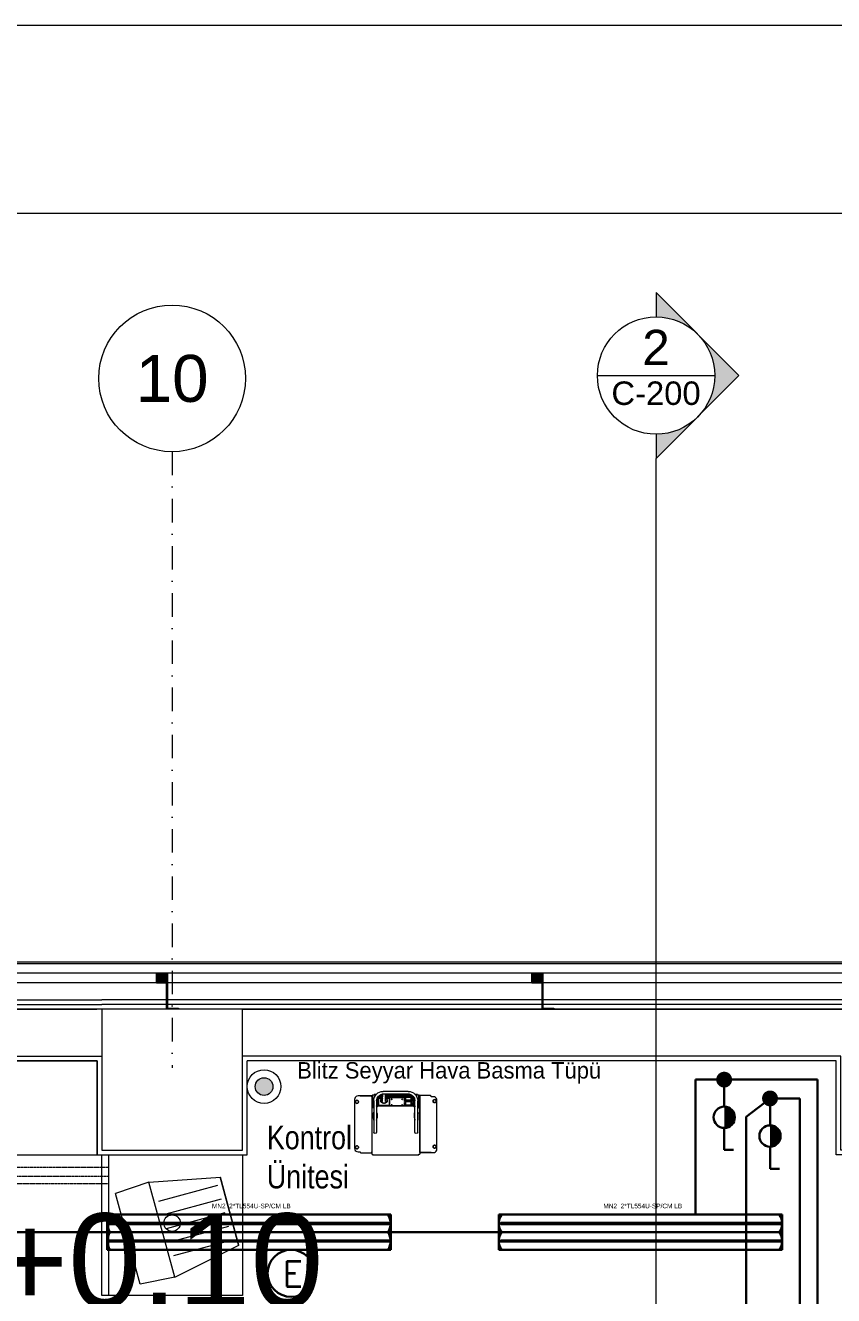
# Model space of a CAD drawing. Extents: x -9058 to 11890, y 0 to 7444.
# Drawn here: x 2443 to 2787, y 3664 to 4205 of the extents above; entities that cross this region are included whole.
import ezdxf
from ezdxf.enums import TextEntityAlignment as Align

# ---------------------------------------------------------------- set-up
doc = ezdxf.new("R2010")
doc.units = 0
doc.header["$LTSCALE"] = 10
doc.header["$MEASUREMENT"] = 0
for name, pattern in [('DASHDOT', [1, 0.5, -0.25, 0, -0.25]), ('DOT2', [0.125, 0, -0.125]), ('HIDDEN', [0.375, 0.25, -0.125])]:
    doc.linetypes.add(name, pattern=pattern)
doc.layers.get('0').update_dxf_attribs({"color": 9, "lineweight": 9})
for name, color, linetype, lineweight in [('00', 9, 'Continuous', 9), ('01', 9, 'Continuous', 9), ('05', 9, 'Continuous', 9), ('06D', 9, 'Continuous', 9), ('10', 9, 'Continuous', 9), ('14', 9, 'Continuous', 9), ('20', 9, 'DOT2', 9), ('21', 9, 'Continuous', 9), ('21 @ 1 (1)', 9, 'Continuous', 9), ('21 @ 10 (1)', 9, 'Continuous', 9), ('21 @ 10 (2)', 9, 'Continuous', 9), ('21 @ 2 (1)', 9, 'Continuous', 9), ('21 @ 20', 9, 'Continuous', 9), ('21 @ 5 (1)', 9, 'Continuous', 9), ('21 @ 5 (2)', 9, 'Continuous', 9), ('24', 9, 'DASHDOT', 9), ('32-ekipman', 8, 'Continuous', 9), ('33', 9, 'BATTING', 9), ('40A', 9, 'Continuous', 9), ('E-2x54 W SIVAÜSTÜ FLUORESAN YÜKSEK TAVAN ARMATÜRÜ', 7, 'Continuous', 30), ('E-ACİL AYDINLATMA KİTİ', 7, 'Continuous', 30), ('E-ANAHTAR (ETANŞ)', 7, 'Continuous', 30), ('E-KABLO', 7, 'Continuous', 30), ('E-YUKARI ÇIKAN HAT', 7, 'Continuous', 30)]:
    doc.layers.add(name, color=color, linetype=linetype, lineweight=lineweight)
doc.styles.add('$0$Arial', font='arial.ttf', dxfattribs={"height": 2.5})
doc.styles.add('$1$Arial', font='arial.ttf', dxfattribs={"height": 2.5})
doc.styles.add('Arial', font='arial.ttf', dxfattribs={"height": 2.5})
doc.styles.add('E-YAZI', font='txttw.shx')
doc.styles.add('MuuM_TEXT-STANDART', font='ARIALN.TTF')
doc.linetypes.add('BATTING', pattern='A,0.0001,-0.1,[134,ltypeshp.shx,S=0.1,R=0,X=-0.1,Y=0],-0.2,[134,ltypeshp.shx,S=0.1,R=180,X=0.1,Y=0],-0.1', length=0.4001)

# ---------------------------------------------------------------- blocks, each defined once
blk = doc.blocks.new('0a_elevationtarget-p')
h = blk.add_hatch(color=256)
h.paths.add_polyline_path([(2.5, 0, 0.414214), (0, 2.5), (0, 0)])
h.paths.add_polyline_path([(0, 0), (-2.5, 0, 0.414214), (0, -2.5)])
blk.add_line((0, -3.5), (0, 3.5))
blk.add_lwpolyline([(16.605, 0), (-4, 0)])
blk.add_circle((0, 0), 2.5)
at = {"layer": '40A'}
blk.add_lwpolyline([(-2.5, 0), (2.5, 0)], dxfattribs=at)
at = {"style": 'Arial'}
blk.add_attdef('BITMISKOT', text='', height=2, dxfattribs=at).set_placement((4.5, 0), align=Align.BOTTOM_LEFT)
blk.add_attdef('KABAKOT', text='', height=2, dxfattribs=at).set_placement((4.5, -0.592), align=Align.TOP_LEFT)
blk = doc.blocks.new('*U633')
at = {"layer": '21 @ 1 (1)'}
blk.add_blockref('0a_elevationtarget-p', (2248.09, 3646.88), dxfattribs=at).add_auto_attribs({'BITMISKOT': 'BK +0.10', 'KABAKOT': 'KK -0.25'})
at = {"layer": '21 @ 10 (1)', "xscale": 10, "yscale": 10, "zscale": 10}
blk.add_blockref('0a_elevationtarget-p', (2248.09, 3646.88), dxfattribs=at).add_auto_attribs({'BITMISKOT': 'BK +0.10', 'KABAKOT': 'KK -0.25'})
at = {"layer": '21 @ 10 (2)', "xscale": 10, "yscale": 10, "zscale": 10}
blk.add_blockref('0a_elevationtarget-p', (2248.09, 3646.88), dxfattribs=at).add_auto_attribs({'BITMISKOT': 'BK +0.10', 'KABAKOT': 'KK -0.25'})
at = {"layer": '21 @ 2 (1)', "xscale": 2, "yscale": 2, "zscale": 2}
blk.add_blockref('0a_elevationtarget-p', (2248.09, 3646.88), dxfattribs=at).add_auto_attribs({'BITMISKOT': 'BK +0.10', 'KABAKOT': 'KK -0.25'})
at = {"layer": '21 @ 20', "xscale": 20, "yscale": 20, "zscale": 20}
blk.add_blockref('0a_elevationtarget-p', (2248.09, 3646.88), dxfattribs=at).add_auto_attribs({'BITMISKOT': 'BK +0.10', 'KABAKOT': 'KK -0.25'})
at = {"layer": '21 @ 5 (1)', "xscale": 5, "yscale": 5, "zscale": 5}
blk.add_blockref('0a_elevationtarget-p', (2248.09, 3646.88), dxfattribs=at).add_auto_attribs({'BITMISKOT': 'BK +0.10', 'KABAKOT': 'KK -0.25'})
at = {"layer": '21 @ 5 (2)', "xscale": 5, "yscale": 5, "zscale": 5}
blk.add_blockref('0a_elevationtarget-p', (2248.09, 3646.88), dxfattribs=at).add_auto_attribs({'BITMISKOT': 'BK +0.10', 'KABAKOT': 'KK -0.25'})
blk = doc.blocks.new('p-s-profil')
at = {"layer": '10'}
blk.add_lwpolyline([(9, 15.3), (4.6, 15.3), (4.6, 0.4), (0, 0.4), (0, 0), (5, 0), (5, 14.9), (9, 14.9), (9, 15.3)], dxfattribs=at)
blk.add_lwpolyline([(9, 15.3), (4.6, 15.3), (4.6, 0.4), (0, 0.4), (0, 0), (5, 0), (5, 14.9), (9, 14.9), (9, 15.3)], dxfattribs=at)
blk = doc.blocks.new('p-kutu_profil_40x40')
h = blk.add_hatch(color=256)
h.dxf.hatch_style = 1
h.paths.add_polyline_path([(0, 0), (4, 0), (4, 4), (0, 4)])
h = blk.add_hatch(color=255)
h.dxf.hatch_style = 1
h.paths.add_polyline_path([(0, 0), (4, 0), (4, 4), (0, 4)])
blk.add_lwpolyline([(0, 0), (4, 0), (4, 4), (0, 4)], close=True)
at = {"layer": '10'}
for points in [[(0, 4), (4, 4), (4, 0), (0, 0)], [(0, 4), (4, 4), (4, 0), (0, 0)], [(0, 0), (4, 0), (4, 4), (0, 4)], [(0.3, 3.7), (3.7, 3.7), (3.7, 0.3), (0.3, 0.3)], [(0.3, 3.7), (3.7, 3.7), (3.7, 0.3), (0.3, 0.3)]]:
    blk.add_lwpolyline(points, close=True, dxfattribs=at)
blk = doc.blocks.new('p-mekanik_arackabul_eleman2')
for p, q in [((-23.25, 27.74), (-2.45, 27.75)), ((-24.75, 25.35), (-24.9, 25.35)), ((-24.9, 25.35), (-24.9, 20.32)), ((-24.75, 26.24), (-24.67, 26.74)), ((-24.75, 25.57), (-24.75, 26.24)), ((-24.75, 25.38), (-24.75, 25.57)), ((-24.72, 20.4), (-24.75, 25.38)), ((-24.75, 25.34), (-24.75, 20.4)), ((-22.86, 26.96), (-22.9, 26.74)), ((-21.64, 26.53), (-21.6, 26.74)), ((-3.46, 26.96), (-3.5, 26.75)), ((-2.24, 26.54), (-2.2, 26.75)), ((-0.95, 26.25), (-0.95, 25.43)), ((-0.95, 25.43), (-0.95, 25.34)), ((-0.5, 24.9), (-0.5, 20.4)), ((-25.4, 18.49), (-25.4, 19.45)), ((-25.4, 15.85), (-25.4, 16.25)), ((-25.1, 20.1), (-19.54, 20.1)), ((-25.1, 18.74), (-25.1, 20.1)), ((-25.1, 15.85), (-25.1, 16.99)), ((-24.8, 20.4), (0, 20.4)), ((-24.8, 20.4), (-24.8, 20.2)), ((-24.8, 20.2), (-19.54, 20.2)), ((-24.41, 17.3), (-24.41, 15.85)), ((-24.4, 20.45), (-0.9, 20.45)), ((-24.24, 17.3), (-24.24, 15.85)), ((-24.16, 17.45), (-24.16, 15.85)), ((-20.82, 17.8), (-24.14, 17.8)), ((-23.69, 15.95), (-23.69, 17.51)), ((-23.59, 17.6), (-20.68, 17.6)), ((-22.48, 16.6), (-22.98, 16.6)), ((-22.7, 19.55), (-9.31, 19.55)), ((-22.7, 18.35), (-9.3, 18.35)), ((-20.68, 12.8), (-20.68, 17.6)), ((-20.55, 3.1), (-20.55, 17.3)), ((-20.31, 18.24), (-20.31, 18.16)), ((-20.28, 17.99), (-20.25, 17.95)), ((-19.54, 20.1), (-19.54, 20.4)), ((-17.3, 19.75), (-15.4, 19.75)), ((-17.3, 18.15), (-15.4, 18.15)), ((-15.4, 19.55), (-15.4, 19.75)), ((-15.4, 19.75), (-14.5, 19.55)), ((-15.4, 18.15), (-15.4, 18.35)), ((-14.5, 18.35), (-15.4, 18.15)), ((0, 20.4), (0, 20.1)), ((0, 20.1), (0.3, 20.1)), ((0.3, 20.1), (0.3, 0.3)), ((-26.7, 4.85), (-26.7, 15.55)), ((-25.5, 4.85), (-25.5, 15.55)), ((-22.57, 14.55), (-25.5, 14.55)), ((-22.57, 15.85), (-25.47, 15.85)), ((-25.4, 4.15), (-25.4, 14.55)), ((-25.1, 3.41), (-25.1, 14.55)), ((-24.41, 14.55), (-24.41, 3.1)), ((-24.24, 14.55), (-24.24, 3.1)), ((-24.16, 14.55), (-24.16, 6.1)), ((-23.69, 12.89), (-23.69, 14.45)), ((-23.59, 12.8), (-20.68, 12.8)), ((-22.48, 13.8), (-22.98, 13.8)), ((-24.24, 6.06), (-24.24, 6.05)), ((-24.24, 3.65), (-24.24, 6.05)), ((-24.19, 6.1), (-22.95, 6.1)), ((-24.04, 6.49), (-24.04, 6.1)), ((-22.46, 6.5), (-24.03, 6.5)), ((-22.92, 3.65), (-22.92, 6.05)), ((-22.46, 6.5), (-22.46, 3.2)), ((-22.21, 6.06), (-22.21, 6.05)), ((-22.21, 3.65), (-22.21, 6.05)), ((-22.16, 6.1), (-20.92, 6.1)), ((-20.55, 6.5), (-22.01, 6.5)), ((-22.01, 6.49), (-22.01, 6.1)), ((-20.9, 3.65), (-20.9, 6.05)), ((-25.4, 0.95), (-25.4, 1.91)), ((-25.1, 0.3), (-25.1, 1.66)), ((-19.54, 0.3), (-25.1, 0.3)), ((-24.9, -4.5), (-24.9, 0.08)), ((-24.8, 0.2), (-19.54, 0.2)), ((-24.8, 0), (-24.8, 0.2)), ((-24.8, 0), (0, 0)), ((-24.19, 3.6), (-22.95, 3.6)), ((-24.16, 3.6), (-24.16, 2.95)), ((-24.14, 2.6), (-20.82, 2.6)), ((-23.98, 2.6), (-24.06, 2.62)), ((-24.04, 3.6), (-24.04, 3.21)), ((-22.46, 3.2), (-24.03, 3.2)), ((-9.3, 2.05), (-22.7, 2.05)), ((-9.3, 0.85), (-22.7, 0.85)), ((-22.16, 3.6), (-20.92, 3.6)), ((-22.01, 3.6), (-22.01, 3.21)), ((-20.55, 3.2), (-22.01, 3.2)), ((-20.31, 2.24), (-20.31, 2.16)), ((-19.54, 0), (-19.54, 0.3)), ((-15.4, 2.25), (-17.3, 2.25)), ((-15.4, 0.65), (-17.3, 0.65)), ((-15.4, 2.25), (-15.4, 2.05)), ((-15.4, 2.25), (-14.5, 2.05)), ((-15.4, 0.85), (-15.4, 0.65)), ((-14.5, 0.85), (-15.4, 0.65)), ((-0.5, -4.95), (-0.5, 0)), ((0.3, 0.3), (0, 0.3)), ((0, 0.3), (0, 0)), ((-24.45, -5.03), (-24.45, -4.94)), ((-24.45, -5.85), (-24.45, -5.03)), ((-0.9, -0.05), (-24.4, -0.05)), ((-0.68, -0.02), (-0.65, -4.98)), ((-0.65, -4.94), (-0.65, -0.02)), ((-0.65, -4.95), (-0.5, -4.95)), ((-0.65, -4.98), (-0.65, -5.17)), ((-0.65, -5.17), (-0.65, -5.84)), ((-23.16, -6.14), (-23.2, -6.35)), ((-2.15, -7.34), (-22.95, -7.35)), ((-21.94, -6.56), (-21.9, -6.35)), ((-3.76, -6.13), (-3.8, -6.34)), ((-2.54, -6.56), (-2.5, -6.34)), ((-0.65, -5.84), (-0.73, -6.34))]:
    blk.add_line(p, q)
for points in [[(-24.67, 26.74), (-24.46, 27.12), (-24.13, 27.46), (-23.71, 27.67), (-23.25, 27.74)], [(-21.6, 26.74), (-21.63, 26.94), (-21.72, 27.13), (-21.87, 27.27), (-22.05, 27.36), (-22.25, 27.39), (-22.45, 27.36), (-22.63, 27.27), (-22.78, 27.13), (-22.86, 26.96)], [(-2.2, 26.75), (-2.23, 26.95), (-2.33, 27.13), (-2.47, 27.28), (-2.65, 27.37), (-2.85, 27.4), (-3.05, 27.37), (-3.23, 27.28), (-3.38, 27.13), (-3.46, 26.96)], [(-2.45, 27.75), (-1.99, 27.68), (-1.57, 27.46), (-1.24, 27.13), (-1.02, 26.71), (-0.95, 26.25)], [(-22.9, 26.74), (-22.87, 26.54), (-22.78, 26.36), (-22.63, 26.22), (-22.45, 26.13), (-22.25, 26.09), (-22.05, 26.13), (-21.87, 26.22), (-21.72, 26.36), (-21.64, 26.53)], [(-3.5, 26.75), (-3.47, 26.55), (-3.38, 26.37), (-3.23, 26.22), (-3.05, 26.13), (-2.85, 26.1), (-2.65, 26.13), (-2.47, 26.22), (-2.33, 26.37), (-2.24, 26.54)], [(-0.95, 25.34), (-0.81, 25.32), (-0.69, 25.26), (-0.59, 25.16), (-0.52, 25.04), (-0.5, 24.9)], [(-24.41, 17.3), (-24.4, 17.45), (-24.36, 17.59), (-24.3, 17.7), (-24.23, 17.78), (-24.14, 17.8)], [(-24.24, 17.3), (-24.23, 17.45), (-24.19, 17.59), (-24.13, 17.7)], [(-24.11, 17.73), (-24.14, 17.6), (-24.16, 17.45)], [(-24.13, 17.7), (-24.06, 17.78), (-23.98, 17.8)], [(-23.69, 17.51), (-23.68, 17.53), (-23.67, 17.56), (-23.65, 17.58), (-23.63, 17.6), (-23.59, 17.6)], [(-23.66, 17.4), (-23.68, 17.45), (-23.69, 17.5), (-23.69, 17.51)], [(-23.53, 16.15), (-23.46, 16.28), (-23.38, 16.39), (-23.28, 16.48), (-23.19, 16.55), (-23.09, 16.59), (-22.98, 16.6)], [(-22.98, 16.6), (-22.88, 16.59), (-22.78, 16.55), (-22.68, 16.48), (-22.59, 16.39), (-22.51, 16.28), (-22.43, 16.15)], [(-22.48, 16.6), (-22.36, 16.58), (-22.24, 16.53), (-22.14, 16.45), (-22.04, 16.33), (-21.95, 16.19), (-21.87, 16.02), (-21.81, 15.84), (-21.76, 15.63), (-21.74, 15.42)], [(-21.3, 17.4), (-21.26, 17.45), (-21.22, 17.5), (-21.18, 17.53), (-21.14, 17.56), (-21.1, 17.58), (-21.06, 17.6), (-21.02, 17.6)], [(-20.82, 17.8), (-20.74, 17.78), (-20.66, 17.7), (-20.6, 17.59), (-20.56, 17.45), (-20.55, 17.3)], [(-20.47, 18.35), (-20.49, 18.31), (-20.5, 18.2)], [(-20.5, 18.2), (-20.49, 18.09), (-20.45, 17.99), (-20.4, 17.92), (-20.34, 17.9)], [(-20.34, 17.9), (-20.28, 17.92), (-20.22, 17.99), (-20.19, 18.09), (-20.18, 18.2)], [(-20.3, 18.35), (-20.32, 18.31), (-20.33, 18.2)], [(-20.33, 18.2), (-20.32, 18.09), (-20.28, 17.99)], [(-20.29, 18.35), (-20.3, 18.31), (-20.31, 18.24)], [(-20.31, 18.16), (-20.3, 18.09), (-20.28, 18.02), (-20.25, 17.97), (-20.24, 17.96)], [(-20.18, 18.2), (-20.19, 18.31), (-20.2, 18.35)], [(-23.53, 16.15), (-23.58, 16.08), (-23.62, 16.01), (-23.68, 15.96), (-23.73, 15.91), (-23.79, 15.88), (-23.85, 15.86), (-23.9, 15.85)], [(-23.53, 14.25), (-23.58, 14.32), (-23.62, 14.39), (-23.68, 14.44), (-23.73, 14.49), (-23.79, 14.52), (-23.85, 14.54), (-23.9, 14.55)], [(-23.66, 13), (-23.68, 12.95), (-23.69, 12.9), (-23.69, 12.89)], [(-23.69, 12.89), (-23.68, 12.87), (-23.67, 12.84), (-23.65, 12.82), (-23.63, 12.8), (-23.59, 12.8)], [(-22.98, 13.8), (-23.09, 13.81), (-23.19, 13.85), (-23.28, 13.92), (-23.38, 14.01), (-23.46, 14.12), (-23.53, 14.25)], [(-23.35, 12.08), (-23.36, 12.08), (-23.39, 12.06), (-23.4, 12.03), (-23.42, 11.99), (-23.42, 11.95)], [(-23.42, 11.95), (-23.42, 11.91), (-23.4, 11.87), (-23.39, 11.84), (-23.36, 11.82), (-23.35, 11.82)], [(-23.28, 11.95), (-23.29, 11.99), (-23.3, 12.03), (-23.32, 12.06), (-23.34, 12.08), (-23.35, 12.08)], [(-23.35, 11.82), (-23.34, 11.82), (-23.32, 11.84), (-23.3, 11.87), (-23.29, 11.91), (-23.28, 11.95)], [(-22.43, 14.25), (-22.51, 14.12), (-22.59, 14.01), (-22.68, 13.92), (-22.78, 13.85), (-22.88, 13.81), (-22.98, 13.8)], [(-22.43, 16.15), (-22.41, 16.08), (-22.4, 16.01), (-22.41, 15.96), (-22.44, 15.91), (-22.47, 15.88), (-22.52, 15.86), (-22.57, 15.85)], [(-22.43, 14.25), (-22.41, 14.32), (-22.4, 14.39), (-22.41, 14.44), (-22.44, 14.49), (-22.47, 14.52), (-22.52, 14.54), (-22.57, 14.55)], [(-22.24, 13.87), (-22.36, 13.82), (-22.48, 13.8)], [(-21.74, 15.42), (-21.73, 15.2), (-21.74, 14.98), (-21.76, 14.77), (-21.81, 14.56), (-21.87, 14.38), (-21.95, 14.21), (-22.04, 14.07), (-22.14, 13.95), (-22.24, 13.87)], [(-21.3, 13), (-21.26, 12.95), (-21.22, 12.9), (-21.18, 12.87), (-21.14, 12.84), (-21.1, 12.82), (-21.06, 12.8), (-21.02, 12.8)], [(-20.94, 12.08), (-20.95, 12.08), (-20.97, 12.06), (-20.99, 12.03), (-21, 11.99), (-21.01, 11.95)], [(-21.01, 11.95), (-21, 11.91), (-20.99, 11.87), (-20.97, 11.84), (-20.95, 11.82), (-20.94, 11.82)], [(-20.87, 11.95), (-20.87, 11.99), (-20.88, 12.03), (-20.9, 12.06), (-20.93, 12.08), (-20.94, 12.08)], [(-20.94, 11.82), (-20.93, 11.82), (-20.9, 11.84), (-20.88, 11.87), (-20.87, 11.91), (-20.87, 11.95)], [(-24.19, 6.1), (-24.2, 6.1), (-24.21, 6.09), (-24.22, 6.08), (-24.23, 6.07), (-24.24, 6.06)], [(-24.03, 6.5), (-24.04, 6.5), (-24.04, 6.5), (-24.04, 6.49), (-24.04, 6.49)], [(-24.04, 6.49), (-24.04, 6.49), (-24.04, 6.48)], [(-23.35, 7.58), (-23.36, 7.58), (-23.39, 7.56), (-23.4, 7.53), (-23.42, 7.49), (-23.42, 7.45)], [(-23.42, 7.45), (-23.42, 7.41), (-23.4, 7.37), (-23.39, 7.34), (-23.36, 7.32), (-23.35, 7.32)], [(-23.28, 7.45), (-23.29, 7.49), (-23.3, 7.53), (-23.32, 7.56), (-23.34, 7.58), (-23.35, 7.58)], [(-23.35, 7.32), (-23.34, 7.32), (-23.32, 7.34), (-23.3, 7.37), (-23.29, 7.41), (-23.28, 7.45)], [(-22.95, 6.1), (-22.94, 6.1), (-22.93, 6.09), (-22.93, 6.08), (-22.92, 6.07), (-22.92, 6.05)], [(-22.69, 6.5), (-22.7, 6.5), (-22.7, 6.5), (-22.71, 6.49), (-22.72, 6.49), (-22.72, 6.48)], [(-22.16, 6.1), (-22.17, 6.1), (-22.19, 6.09), (-22.2, 6.08), (-22.21, 6.07), (-22.21, 6.06)], [(-22.01, 6.5), (-22.01, 6.5), (-22.01, 6.5), (-22.01, 6.49), (-22.01, 6.49)], [(-22.01, 6.49), (-22.01, 6.49), (-22.01, 6.48)], [(-20.94, 7.58), (-20.95, 7.58), (-20.97, 7.56), (-20.99, 7.53), (-21, 7.49), (-21.01, 7.45)], [(-21.01, 7.45), (-21, 7.41), (-20.99, 7.37), (-20.97, 7.34), (-20.95, 7.32), (-20.94, 7.32)], [(-20.87, 7.45), (-20.87, 7.49), (-20.88, 7.53), (-20.9, 7.56), (-20.93, 7.58), (-20.94, 7.58)], [(-20.94, 7.32), (-20.93, 7.32), (-20.9, 7.34), (-20.88, 7.37), (-20.87, 7.41), (-20.87, 7.45)], [(-20.92, 6.1), (-20.91, 6.1), (-20.91, 6.09), (-20.9, 6.08), (-20.9, 6.07), (-20.9, 6.05)], [(-20.66, 6.5), (-20.67, 6.5), (-20.68, 6.5), (-20.68, 6.49), (-20.69, 6.49), (-20.69, 6.48)], [(-24.14, 2.6), (-24.23, 2.62), (-24.3, 2.7), (-24.36, 2.81), (-24.4, 2.95), (-24.41, 3.1)], [(-24.19, 3.6), (-24.2, 3.6), (-24.21, 3.61), (-24.22, 3.62), (-24.23, 3.63), (-24.24, 3.64), (-24.24, 3.65)], [(-24.06, 2.62), (-24.13, 2.7), (-24.19, 2.81), (-24.23, 2.95), (-24.24, 3.1)], [(-24.16, 2.95), (-24.14, 2.8), (-24.11, 2.67)], [(-24.04, 3.21), (-24.04, 3.21), (-24.04, 3.22)], [(-24.03, 3.2), (-24.04, 3.2), (-24.04, 3.2), (-24.04, 3.21), (-24.04, 3.21)], [(-22.92, 3.65), (-22.92, 3.63), (-22.93, 3.62), (-22.93, 3.61), (-22.94, 3.6), (-22.95, 3.6)], [(-22.69, 3.2), (-22.7, 3.2), (-22.7, 3.2), (-22.71, 3.21), (-22.72, 3.21), (-22.72, 3.22)], [(-22.16, 3.6), (-22.17, 3.6), (-22.19, 3.61), (-22.2, 3.62), (-22.21, 3.63), (-22.21, 3.64), (-22.21, 3.65)], [(-22.01, 3.21), (-22.01, 3.21), (-22.01, 3.22)], [(-22.01, 3.2), (-22.01, 3.2), (-22.01, 3.2), (-22.01, 3.21), (-22.01, 3.21)], [(-20.9, 3.65), (-20.9, 3.63), (-20.9, 3.62), (-20.91, 3.61), (-20.91, 3.6), (-20.92, 3.6)], [(-20.55, 3.1), (-20.56, 2.95), (-20.6, 2.81), (-20.66, 2.7), (-20.74, 2.62), (-20.82, 2.6)], [(-20.66, 3.2), (-20.67, 3.2), (-20.68, 3.2), (-20.68, 3.21), (-20.69, 3.21), (-20.69, 3.22)], [(-20.34, 2.5), (-20.4, 2.48), (-20.45, 2.41), (-20.49, 2.31), (-20.5, 2.2)], [(-20.5, 2.2), (-20.49, 2.09), (-20.47, 2.05)], [(-20.18, 2.2), (-20.19, 2.31), (-20.22, 2.41), (-20.28, 2.48), (-20.34, 2.5)], [(-20.25, 2.45), (-20.28, 2.41), (-20.32, 2.31), (-20.33, 2.2)], [(-20.33, 2.2), (-20.32, 2.09), (-20.3, 2.05)], [(-20.24, 2.44), (-20.25, 2.43), (-20.28, 2.38), (-20.3, 2.31), (-20.31, 2.24)], [(-20.31, 2.16), (-20.3, 2.09), (-20.29, 2.05)], [(-20.2, 2.05), (-20.19, 2.09), (-20.18, 2.2)], [(-24.45, -4.94), (-24.59, -4.92), (-24.71, -4.86), (-24.81, -4.76), (-24.88, -4.64), (-24.9, -4.5)], [(-22.95, -7.35), (-23.41, -7.28), (-23.83, -7.06), (-24.16, -6.73), (-24.38, -6.31), (-24.45, -5.85)], [(-23.2, -6.35), (-23.17, -6.55), (-23.08, -6.73), (-22.93, -6.88), (-22.75, -6.97), (-22.55, -7), (-22.35, -6.97), (-22.17, -6.88), (-22.02, -6.73), (-21.94, -6.56)], [(-21.9, -6.35), (-21.93, -6.15), (-22.02, -5.97), (-22.17, -5.82), (-22.35, -5.73), (-22.55, -5.7), (-22.75, -5.73), (-22.93, -5.82), (-23.08, -5.97), (-23.16, -6.14)], [(-3.8, -6.34), (-3.77, -6.54), (-3.67, -6.73), (-3.53, -6.87), (-3.35, -6.96), (-3.15, -6.99), (-2.95, -6.96), (-2.77, -6.87), (-2.62, -6.73), (-2.54, -6.56)], [(-2.5, -6.34), (-2.53, -6.14), (-2.62, -5.96), (-2.77, -5.82), (-2.95, -5.73), (-3.15, -5.69), (-3.35, -5.73), (-3.53, -5.82), (-3.67, -5.96), (-3.76, -6.13)], [(-0.73, -6.34), (-0.94, -6.72), (-1.27, -7.06), (-1.69, -7.27), (-2.15, -7.34)]]:
    blk.add_lwpolyline(points)
for points in [[(-22.86, 26.96), (-22.78, 27.13), (-22.63, 27.27), (-22.45, 27.36), (-22.25, 27.39), (-22.05, 27.36), (-21.87, 27.27), (-21.72, 27.13), (-21.63, 26.94), (-21.6, 26.74), (-21.64, 26.53), (-21.72, 26.36), (-21.87, 26.22), (-22.05, 26.13), (-22.25, 26.09), (-22.45, 26.13), (-22.63, 26.22), (-22.78, 26.36), (-22.87, 26.54), (-22.9, 26.74)], [(-3.5, 26.75), (-3.46, 26.96), (-3.38, 27.13), (-3.23, 27.28), (-3.05, 27.37), (-2.85, 27.4), (-2.65, 27.37), (-2.47, 27.28), (-2.33, 27.13), (-2.23, 26.95), (-2.2, 26.75), (-2.24, 26.54), (-2.33, 26.37), (-2.47, 26.22), (-2.65, 26.13), (-2.85, 26.1), (-3.05, 26.13), (-3.23, 26.22), (-3.38, 26.37), (-3.47, 26.55)], [(-24.06, 17.78), (-24.13, 17.7), (-24.22, 17.53), (-24.23, 17.45), (-24.17, 17.67), (-24.11, 17.73), (-24.1, 17.77), (-24.1, 17.76)], [(-23.59, 17.6), (-20.68, 17.6), (-20.68, 12.8), (-23.68, 12.8), (-23.69, 12.92), (-23.69, 12.93), (-23.69, 14.45), (-23.73, 14.49), (-23.82, 14.54), (-23.85, 14.54), (-23.73, 14.5), (-23.6, 14.36), (-23.53, 14.25), (-23.46, 14.12), (-23.38, 14.01), (-23.28, 13.92), (-23.19, 13.85), (-23.09, 13.81), (-22.98, 13.8), (-22.88, 13.81), (-22.78, 13.85), (-22.68, 13.92), (-22.59, 14.01), (-22.51, 14.12), (-22.43, 14.25), (-22.41, 14.32), (-22.4, 14.39), (-22.41, 14.44), (-22.46, 14.54), (-22.52, 14.54), (-22.42, 14.5), (-22.39, 14.36), (-22.43, 14.25), (-22.54, 14.05), (-22.73, 13.87), (-22.91, 13.8), (-22.48, 13.8), (-22.36, 13.82), (-22.24, 13.87), (-22.14, 13.95), (-22.04, 14.07), (-21.95, 14.21), (-21.87, 14.38), (-21.81, 14.56), (-21.76, 14.77), (-21.74, 14.98), (-21.73, 15.2), (-21.74, 15.42), (-21.76, 15.63), (-21.81, 15.84), (-21.87, 16.02), (-21.95, 16.19), (-22.04, 16.33), (-22.14, 16.45), (-22.24, 16.53), (-22.36, 16.58), (-22.48, 16.6), (-22.91, 16.6), (-22.73, 16.53), (-22.54, 16.35), (-22.41, 16.11), (-22.39, 15.95), (-22.44, 15.91), (-22.41, 15.96), (-22.4, 16.01), (-22.41, 16.08), (-22.43, 16.15), (-22.51, 16.28), (-22.59, 16.39), (-22.68, 16.48), (-22.78, 16.55), (-22.88, 16.59), (-22.98, 16.6), (-23.09, 16.59), (-23.19, 16.55), (-23.28, 16.48), (-23.38, 16.39), (-23.46, 16.28), (-23.53, 16.15), (-23.6, 16.04), (-23.73, 15.9), (-23.79, 15.88), (-23.73, 15.91), (-23.69, 15.95), (-23.69, 17.59)], [(-21.14, 17.56), (-21.18, 17.53), (-21.25, 17.48), (-21.26, 17.45), (-21.19, 17.54)], [(-20.31, 18.24), (-20.31, 18.16), (-20.3, 18.09), (-20.28, 18.02), (-20.25, 17.97), (-20.24, 17.96), (-20.22, 17.99), (-20.19, 18.09), (-20.17, 18.26), (-20.19, 18.31), (-20.17, 18.14), (-20.24, 17.94), (-20.37, 17.89), (-20.48, 18.02), (-20.49, 18.09), (-20.45, 17.99), (-20.4, 17.92), (-20.34, 17.9), (-20.28, 17.92), (-20.26, 17.94), (-20.34, 18.14), (-20.32, 18.31), (-20.29, 18.38)], [(-20.47, 18.35), (-20.48, 18.35), (-20.49, 18.31)], [(-23.26, 11.98), (-23.3, 11.87), (-23.35, 11.78), (-23.44, 11.92), (-23.4, 12.03), (-23.35, 12.12)], [(-21.22, 12.9), (-21.14, 12.83), (-21.1, 12.82), (-21.19, 12.86)], [(-20.94, 11.78), (-21.03, 11.92), (-20.99, 12.03), (-20.94, 12.12), (-20.85, 11.98), (-20.88, 11.87)], [(-24.24, 3.6), (-24.24, 3.6), (-24.24, 3.65), (-24.24, 3.64), (-24.23, 3.63), (-24.22, 3.62), (-24.21, 3.61), (-24.2, 3.6), (-24.19, 3.6), (-22.95, 3.6), (-22.94, 3.6), (-22.93, 3.61), (-22.93, 3.62), (-22.92, 3.64), (-22.92, 3.65), (-22.93, 3.6), (-24.04, 3.6), (-24.04, 3.21), (-24.04, 3.2), (-24.04, 3.2), (-24.03, 3.2), (-22.46, 3.2), (-22.46, 6.5), (-24.03, 6.5), (-24.04, 6.5), (-24.04, 6.49), (-24.04, 6.49), (-24.04, 6.5), (-22.46, 6.5), (-22.46, 3.2), (-24.04, 3.2), (-24.04, 3.6), (-24.16, 3.6), (-24.16, 3.56), (-24.24, 3.63)], [(-24.16, 6.1), (-24.16, 6.14), (-24.2, 6.1)], [(-23.26, 7.48), (-23.3, 7.37), (-23.35, 7.28), (-23.44, 7.42), (-23.4, 7.53), (-23.35, 7.62)], [(-22.01, 6.5), (-22.01, 6.5), (-22.01, 6.5), (-22.01, 6.49), (-22.01, 6.49), (-22.01, 6.1), (-20.9, 6.1), (-20.9, 3.6), (-22.01, 3.6), (-22.01, 3.21), (-22.01, 3.2), (-22.01, 3.2), (-22.01, 3.2), (-22.01, 3.2), (-22.01, 3.6), (-22.21, 3.6), (-22.21, 6.1), (-22.01, 6.1), (-22.01, 6.49), (-22.01, 6.5)], [(-20.85, 7.48), (-20.88, 7.37), (-20.94, 7.28), (-21.03, 7.42), (-20.99, 7.53), (-20.94, 7.62)], [(-24.1, 2.64), (-24.06, 2.62), (-24.11, 2.67)], [(-20.4, 2.48), (-20.45, 2.41), (-20.49, 2.31), (-20.5, 2.14), (-20.49, 2.09), (-20.5, 2.26), (-20.43, 2.46)], [(-20.24, 2.44), (-20.25, 2.45), (-20.26, 2.44), (-20.28, 2.38)], [(-22.55, -5.7), (-22.35, -5.73), (-22.17, -5.82), (-22.02, -5.97), (-21.93, -6.15), (-21.9, -6.35), (-21.94, -6.56), (-22.02, -6.73), (-22.17, -6.88), (-22.35, -6.97), (-22.55, -7), (-22.75, -6.97), (-22.93, -6.88), (-23.08, -6.73), (-23.17, -6.55), (-23.2, -6.35), (-23.16, -6.14), (-23.08, -5.97), (-22.93, -5.82), (-22.75, -5.73)], [(-3.53, -5.82), (-3.35, -5.73), (-3.15, -5.69), (-2.95, -5.73), (-2.77, -5.82), (-2.62, -5.96), (-2.53, -6.14), (-2.5, -6.34), (-2.54, -6.56), (-2.62, -6.73), (-2.77, -6.87), (-2.95, -6.96), (-3.15, -6.99), (-3.35, -6.96), (-3.53, -6.87), (-3.67, -6.73), (-3.77, -6.54), (-3.8, -6.34), (-3.76, -6.13), (-3.67, -5.96)]]:
    blk.add_lwpolyline(points, close=True)
for points in [[(-24.75, 25.31), (-24.72, 20.4, -0.082209), (-24.4, 20.45), (-24.4, 20.45), (-19.54, 20.45), (-19.54, 20.2), (-24.8, 20.2), (-24.8, 20.4), (-24.75, 25.34)], [(-25.1, 16.99), (-25.1, 15.85), (-24.41, 15.85), (-24.41, 17.3), (-24.39, 17.53), (-24.27, 17.76), (-24.14, 17.8), (-20.76, 17.8), (-20.62, 17.67), (-20.56, 17.45), (-20.55, 17.3), (-20.55, 3.1), (-20.57, 2.86), (-20.69, 2.64), (-20.82, 2.6), (-24.2, 2.6), (-24.34, 2.73), (-24.4, 2.95), (-24.41, 3.1), (-24.41, 14.55), (-25.1, 14.55), (-25.1, 3.41, 0.263265), (-22.7, 2.05), (-22.7, 2.05, -0.414214), (-25.5, 4.85), (-25.5, 15.55, -0.136106)], [(-17.83, 19.55, -0.182676), (-17.3, 19.75), (-17.3, 19.75), (-15.4, 19.75), (-14.5, 19.55)], [(-14.5, 0.85), (-15.4, 0.65), (-15.4, 0.85), (-17.83, 0.85, 0.182676), (-17.3, 0.65), (-17.3, 0.65, -0.182676), (-17.83, 0.85)], [(-0.65, -0.02), (-0.65, -4.91), (-0.68, -0.02, -0.056099), (-0.9, -0.05), (-0.9, -0.05, 0.063254)]]:
    blk.add_lwpolyline(points, format="xyb", close=True)
for centre, radius, start, end in [((-22.7, 15.55), 4, 90, 180), ((-22.7, 15.55), 2.8, 90, 180), ((-24.4, 19.45), 1, 113.7864, 180), ((-24.4, 19.45), 1, 90, 107.3759), ((-17.3, 18.95), 0.8, 90, 131.3797), ((-17.3, 18.95), 0.8, 228.5483, 270), ((-9.3, 18.95), 0.6, 270, 90), ((-0.9, 19.45), 1, 72.6241, 90), ((-22.7, 4.85), 4, 180, 270), ((-22.7, 4.85), 2.8, 180, 270), ((-24.4, 0.95), 1, 180, 246.2136), ((-17.3, 1.45), 0.8, 90, 131.4517), ((-17.3, 1.45), 0.8, 228.5483, 270), ((-9.3, 1.45), 0.6, 270, 90), ((-24.4, 0.95), 1, 252.6241, 270), ((-0.9, 0.95), 1, 270, 287.3759)]:
    blk.add_arc(centre, radius, start, end)
blk = doc.blocks.new('A$C44297C4A')
at = {"linetype": 'Continuous', "lineweight": 0}
for p, q in [((0, 42.13), (38.62, 52.58)), ((43.5, 38.36), (38.62, 52.58)), ((2.95, 27.39), (0, 42.14)), ((2.95, 27.39), (43.5, 38.36)), ((43.5, 38.36), (45.54, 7.83)), ((29.54, 32.51), (36.32, 7.41)), ((35.33, 34.08), (42.12, 8.98)), ((2.95, 27.39), (16.58, 0)), ((12.16, 27.81), (18.95, 2.71)), ((17.96, 29.38), (24.74, 4.28)), ((23.75, 30.94), (30.53, 5.85)), ((16.23, 0.08), (45.19, 7.91)), ((16.58, 0), (45.54, 7.83))]:
    blk.add_line(p, q, dxfattribs=at)
blk = doc.blocks.new('p-mekanik_arackabul_ekran3')
for p, q in [((0, 0), (0, 60)), ((0, 60), (60, 60)), ((57, 60), (57, 0)), ((60, 60), (60, 0)), ((60, 0), (0, 0))]:
    blk.add_line(p, q)
at = {"rotation": 270}
blk.add_blockref('A$C44297C4A', (1.53, 55.12), dxfattribs=at)
blk = doc.blocks.new('p-mek-zemin')
h = blk.add_hatch(color=256)
edge = h.paths.add_edge_path()
edge.add_arc((-62858.2, -54013.3), 37.7, 0, 360)
blk.add_lwpolyline([(-62950, -54903.8), (-63550, -54903.8), (-63550, -54303.8), (-62950, -54303.8)], close=True)
for centre, radius in [((-62858.2, -54013.3), 71.8), ((-62858.2, -54013.3), 37.7), ((-63250, -54595), 35)]:
    blk.add_circle(centre, radius)
at = {"layer": '20', "linetype": 'HIDDEN', "lineweight": 0, "ltscale": 0.5}
for p, q in [((-67180.4, -54356.2), (-63520, -54356.2)), ((-67154.3, -54395.6), (-63520, -54395.6)), ((-67126.9, -54426.2), (-63520, -54426.2))]:
    blk.add_line(p, q, dxfattribs=at)
at = {"yscale": 10, "zscale": 10}
for name, p, xscale, rotation in [('p-mekanik_arackabul_eleman2', (-62195.1, -54300.8), -10, 90), ('p-mekanik_arackabul_ekran3', (-62950, -54303.8), 10, 180)]:
    blk.add_blockref(name, p, dxfattribs=dict(at, xscale=xscale, rotation=rotation))
at = {"layer": '21', "width": 4098.824, "attachment_point": 1, "style": 'MuuM_TEXT-STANDART'}
for s, insert, char_height in [('{\\fCentury Gothic|b0|i0|c162|p34;Blitz \\fCentury Gothic|b0|i0|c0|p34;Seyyar Hava Basma Tüpü}', (-62717, -53909.1), 70), ('Kontrol \\PÜnitesi', (-62846.5, -54180.4), 100)]:
    blk.add_mtext(s, dxfattribs=dict(at, insert=insert, char_height=char_height))
blk = doc.blocks.new('$0$0_exteriorelevation2')
h = blk.add_hatch(color=256)
edge = h.paths.add_edge_path()
edge.add_arc((0, 0), 5, 45, 90)
edge.add_line((0, 5), (0, 7.07))
edge.add_line((0, 7.07), (3.54, 3.54))
edge = h.paths.add_edge_path()
edge.add_line((0, -5), (0, -7.07))
edge.add_line((0, -7.07), (3.54, -3.54))
edge.add_arc((0, 0), 5, 270, 315, ccw=False)
h.paths.add_polyline_path([(3.79, 3.28), (7.07, 0), (3.54, -3.54), (3.77, -3.29), (3.92, -3.11), (4.03, -2.96), (4.19, -2.73), (4.41, -2.36), (4.51, -2.15), (4.59, -1.99), (4.66, -1.81), (4.75, -1.55), (4.83, -1.3), (4.89, -1.03), (4.93, -0.84), (4.97, -0.5), (5, -0.18), (5, 0.07), (4.99, 0.36), (4.96, 0.6), (4.91, 0.94), (4.86, 1.16), (4.82, 1.32), (4.77, 1.51), (4.69, 1.75), (4.58, 2), (4.47, 2.25), (4.36, 2.45), (4.26, 2.62), (4.13, 2.82), (3.97, 3.03), (3.84, 3.2), (3.69, 3.37), (3.55, 3.52)])
for points in [[(0, -7.07), (7.07, 0), (0, 7.07), (0, 5)], [(0, -7.07), (7.07, 0), (0, 7.07), (0, 5)], [(-5, 0), (5, 0)], [(0, -5), (0, -7.07)], [(0, -5), (0, -7.07)]]:
    blk.add_lwpolyline(points)
blk.add_circle((0, 0), 5)
at = {"style": '$0$Arial'}
blk.add_attdef('KESITADI', text='', height=3, dxfattribs=at).set_placement((0, 0), align=Align.BOTTOM_CENTER)
blk.add_attdef('PAFTAADI', text='', height=2, dxfattribs=at).set_placement((0, -0.5), align=Align.TOP_CENTER)
blk = doc.blocks.new('$0$0_aks')
at = {"linetype": 'Continuous'}
blk.add_circle((0, 0), 3.125, dxfattribs=at)
at = {"style": '$1$Arial'}
blk.add_attdef('AKS', text='', height=2.5, dxfattribs=at).set_placement((0, 0), align=Align.MIDDLE_CENTER)
blk = doc.blocks.new('AKS')
at = {"layer": '24', "ltscale": 2}
blk.add_lwpolyline([(2485.06, 4008.37), (2485.06, 4008.37), (2485.06, 3745.87)], dxfattribs=at)
at = {"layer": '24'}
ref = blk.add_blockref('$0$0_aks', (2485.06, 4039.62), dxfattribs=dict(at, xscale=10, yscale=10, zscale=10))
ref.add_attrib('AKS', '10', dxfattribs={"layer": '0', "height": 20, "style": '$1$Arial'}).set_placement((2485.06, 4039.62), align=Align.MIDDLE_CENTER)
blk = doc.blocks.new('p-dolay-porschee')
blk.add_lwpolyline([(0, 0), (100, 0), (100, -100), (0, -100)], close=True)
blk = doc.blocks.new('1 50 2x54 W SIVAÜSTÜ FLUORESAN YÜKSEK TAVAN ARMATÜRÜ')
at = {"layer": 'E-2x54 W SIVAÜSTÜ FLUORESAN YÜKSEK TAVAN ARMATÜRÜ', "color": 4}
for p, q in [((-60.4, 7.5), (60.4, 7.5)), ((-60.4, 7.5), (-60.4, -7.5)), ((60.4, 7.5), (60.4, 0)), ((-60, 0), (-7.5, 0)), ((7.5, 0), (60, 0)), ((60.4, 0), (60.4, -7.5)), ((-60.4, -7.5), (60.4, -7.5))]:
    blk.add_line(p, q, dxfattribs=at)
at = {"layer": 'E-2x54 W SIVAÜSTÜ FLUORESAN YÜKSEK TAVAN ARMATÜRÜ', "color": 7}
for p, q in [((-60.4, 0), (60.4, 0)), ((-59.64, 4), (59.66, 4)), ((-59.58, 3.5), (59.72, 3.5)), ((-59.64, -3.5), (59.66, -3.5)), ((-59.58, -4), (59.72, -4))]:
    blk.add_line(p, q, dxfattribs=at)
for centre in [(-59.62, 3.81), (-59.62, 3.66), (59.68, 3.81), (59.68, 3.66), (-59.62, -3.69), (-59.62, -3.84), (59.68, -3.69), (59.68, -3.84)]:
    blk.add_circle(centre, 0.0548, dxfattribs=at)
for centre, radius, start, end in [((-54.33, 3.75), 6.07, 141.86, 218.14), ((54.33, 3.75), 6.07, 321.86, 38.14), ((-59.56, 3.76), 0.258, 106.8674, 266.7612), ((-59.66, 3.75), 0.26, 289.2244, 84.4042), ((59.74, 3.76), 0.258, 106.8674, 266.7612), ((59.64, 3.75), 0.26, 289.2244, 84.4042), ((-54.33, -3.75), 6.07, 141.86, 218.14), ((-59.56, -3.74), 0.258, 106.8674, 266.7612), ((-59.66, -3.75), 0.26, 289.2244, 84.4042), ((54.33, -3.75), 6.07, 321.86, 38.14), ((59.74, -3.74), 0.258, 106.8674, 266.7612), ((59.64, -3.75), 0.26, 289.2244, 84.4042)]:
    blk.add_arc(centre, radius, start, end, dxfattribs=at)
at = {"layer": 'E-2x54 W SIVAÜSTÜ FLUORESAN YÜKSEK TAVAN ARMATÜRÜ', "color": 7, "style": 'Arial'}
blk.add_text('MN2  2*TL554U-SP/CM LB', height=1.9754, dxfattribs=at).set_placement((-15.8, 10.2))
blk = doc.blocks.new('100_ACİL AYDINLATMA KİTİ')
at = {"layer": 'E-ACİL AYDINLATMA KİTİ', "color": 3}
blk.add_circle((0, 0), 1.251, dxfattribs=at)
at = {"layer": 'E-ACİL AYDINLATMA KİTİ', "color": 3, "style": 'E-YAZI'}
blk.add_text('E', height=1.34, dxfattribs=at).set_placement((-0.448, -0.694))
blk = doc.blocks.new('100_ANAHTAR (ETANŞ)')
at = {"layer": 'E-ANAHTAR (ETANŞ)', "color": 4}
for p, q in [((0, 5.345), (-0.714, 5.345)), ((0, 3.673), (0, 5.345)), ((0, 2.053), (0, 0))]:
    blk.add_line(p, q, dxfattribs=at)
at = {"layer": 'E-ANAHTAR (ETANŞ)', "color": 4, "const_width": 0.81}
blk.add_lwpolyline([(0, 3.268, 0.414214), (-0.405, 2.863, 0.414214), (0, 2.458, 0.414214)], format="xyb", dxfattribs=at)
at = {"layer": 'E-ANAHTAR (ETANŞ)', "color": 4}
blk.add_circle((0, 2.863), 0.81, dxfattribs=at)

msp = doc.modelspace()

# ---------------------------------------------------------------- linework, layer by layer
at = {"layer": '00'}
for points in [[(2475.06, 3785.87), (2225.06, 3785.87), (2225.06, 3765.87), (2475.06, 3765.87), (2475.06, 3765.87)], [(2535.06, 3785.87), (2981.06, 3785.87), (2981.06, 3765.87), (2805.06, 3765.87), (2805.06, 3725.87), (2790.06, 3725.87), (2790.06, 3765.87), (2535.06, 3765.87), (2535.06, 3785.87)]]:
    msp.add_lwpolyline(points, dxfattribs=at)
at = {"layer": '01'}
msp.add_lwpolyline([(2475.06, 3725.87), (2535.06, 3725.87), (2535.06, 3785.87), (2475.06, 3785.87)], close=True, dxfattribs=at)
at = {"layer": '06D'}
for points in [[(2975.06, 3801.17), (2229.46, 3801.17)], [(2975.06, 3797.17), (2229.46, 3797.17)], [(2225.06, 3789.87), (2475.06, 3789.87)], [(2975.66, 3789.87), (2475.06, 3789.87)], [(2221.84, 3785.87), (2472.97, 3785.87)], [(2971.06, 3785.87), (2476.72, 3785.87)], [(2983.06, 3785.87), (2983.06, 3763.87), (2807.06, 3763.87), (2807.06, 3723.87), (2788.06, 3723.87), (2788.06, 3763.87), (2537.06, 3763.87)]]:
    msp.add_lwpolyline(points, dxfattribs=at)
at = {"layer": '10'}
for points in [[(2975.06, 3805.87), (2230.06, 3805.87)], [(2975.06, 3805.17), (2230.06, 3805.17)]]:
    msp.add_lwpolyline(points, dxfattribs=at)
at = {"layer": '14'}
msp.add_lwpolyline([(2223.06, 3763.87), (2473.06, 3763.87), (2473.06, 3723.87), (2537.06, 3723.87), (2537.06, 3763.87)], dxfattribs=at)
at = {"layer": '21'}
msp.add_lwpolyline([(2816.67, 202.13), (2856.61, 2447.69), (2711.28, 2447.69), (2711.28, 4020.46)], dxfattribs=at)
at = {"layer": '33', "ltscale": 0.2, "flags": 128}
for points in [[(2225.06, 3787.87), (2475.06, 3787.87)], [(2975.66, 3787.87), (2475.06, 3787.87)]]:
    msp.add_lwpolyline(points, dxfattribs=at)
at = {"layer": '40A'}
for points in [[(5945, 4205), (0, 4205), (0, 0), (5945, 0)], [(5405.06, 80), (80, 80), (80, 4125), (5405.06, 4125)]]:
    msp.add_lwpolyline(points, close=True, dxfattribs=at)
at = {"layer": 'E-KABLO', "color": 6}
for p, q in [((2740.33, 3755.87), (2728.1, 3755.87)), ((2728.1, 3755.87), (2728.1, 3698.36)), ((2740.33, 3755.87), (2780.06, 3755.87)), ((2780.06, 3755.87), (2780.06, 3575.14)), ((2759.86, 3747.87), (2749.66, 3740.04)), ((2759.86, 3747.87), (2772.56, 3747.87)), ((2772.56, 3747.87), (2772.56, 3582.64)), ((2749.66, 3740.04), (2749.66, 3290.87)), ((2430.08, 3690.86), (2535.06, 3690.86)), ((2596.91, 3690.86), (2645.54, 3690.86)), ((2676.43, 3690.86), (2699.36, 3690.86))]:
    msp.add_line(p, q, dxfattribs=at)
at = {"layer": 'E-YUKARI ÇIKAN HAT', "color": 4, "linetype": 'Continuous', "const_width": 3.38}
for points in [[(2738.64, 3755.87, 1), (2742.01, 3755.87, 1)], [(2758.17, 3747.87, 1), (2761.55, 3747.87, 1)]]:
    msp.add_lwpolyline(points, format="xyb", close=True, dxfattribs=at)

# ---------------------------------------------------------------- block references
for name, p in [('AKS', (20, 15)), ('p-kutu_profil_40x40', (2498.41, 3797.17)), ('p-kutu_profil_40x40', (2658.41, 3797.17))]:
    msp.add_blockref(name, p)
at = {"xscale": -1}
for p in [(2507.71, 3785.87), (2667.71, 3785.87)]:
    msp.add_blockref('p-s-profil', p, dxfattribs=at)
at = {"layer": '05', "xscale": -0.4, "yscale": 2.4, "rotation": 270}
msp.add_blockref('p-dolay-porschee', (2473.06, 3723.87), dxfattribs=at)
at = {"layer": '21', "xscale": 5, "yscale": 5, "zscale": 5}
msp.add_blockref('$0$0_exteriorelevation2', (2711.28, 4055.81), dxfattribs=at).add_auto_attribs({'KESITADI': '2', 'PAFTAADI': 'C-200'})
at = {"layer": '21', "color": 6}
msp.add_blockref('*U633', (0, 0), dxfattribs=at)
at = {"layer": '32-ekipman', "xscale": 0.1, "yscale": 0.1, "zscale": 0.1}
msp.add_blockref('p-mek-zemin', (8830.06, 9154.25), dxfattribs=at)
at = {"layer": 'E-2x54 W SIVAÜSTÜ FLUORESAN YÜKSEK TAVAN ARMATÜRÜ', "color": 6}
for p in [(2537.81, 3690.86), (2704.64, 3690.86)]:
    msp.add_blockref('1 50 2x54 W SIVAÜSTÜ FLUORESAN YÜKSEK TAVAN ARMATÜRÜ', p, dxfattribs=at)
at = {"layer": 'E-ACİL AYDINLATMA KİTİ', "xscale": 8, "yscale": 8, "zscale": 8}
msp.add_blockref('100_ACİL AYDINLATMA KİTİ', (2555.75, 3673.36), dxfattribs=at)
at = {"layer": 'E-ANAHTAR (ETANŞ)', "xscale": 5.599999999999999, "yscale": 5.599999999999999, "zscale": 5.599999999999999, "rotation": 180}
for p in [(2740.33, 3755.87), (2759.86, 3747.87)]:
    msp.add_blockref('100_ANAHTAR (ETANŞ)', p, dxfattribs=at)

doc.saveas('drawing.dxf')
